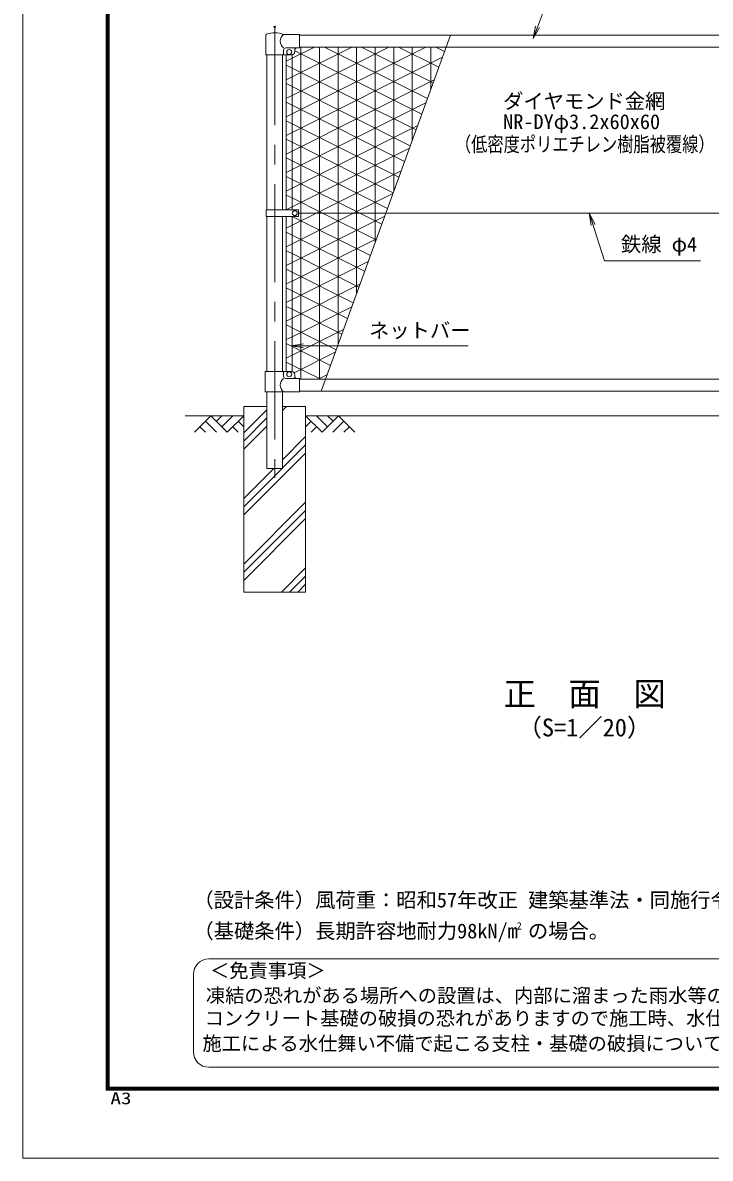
# Model space of a CAD drawing. Units: millimetres, scale not verified. Extents: x -4200 to 4200, y -2970 to 2970.
# Drawn here: x -4200 to -1976, y -2970 to 701 of the extents above; entities that cross this region are included whole.
import ezdxf
from ezdxf.enums import TextEntityAlignment as Align

# ---------------------------------------------------------------- set-up
doc = ezdxf.new("R2010")
doc.units = ezdxf.units.MM
doc.header["$LTSCALE"] = 10
doc.header["$PDMODE"] = 32
doc.header["$PDSIZE"] = 5
doc.linetypes.add('USER1', pattern=[50.8, 31.75, -6.35, 6.35, -6.35])
for name, color, linetype, lineweight in [('0-0_D-BMK', 2, 'USER1', 13), ('0-1_D-STR1', 1, 'Continuous', 18), ('0-3_0', 7, 'Continuous', 18), ('0-4_Defpoints', 253, 'Continuous', 18), ('0-5_D-TTL-TXT', 7, 'Continuous', 18), ('0-6_D-BGD', 7, 'Continuous', 18), ('0-7_D-STR4', 7, 'Continuous', 18), ('0-8_D-DCR-HCH', 7, 'Continuous', 13), ('0-9_D-STR3', 3, 'Continuous', 13), ('0-A_D-STR-TXT', 7, 'Continuous', 13), ('0-C_D-TTL', 7, 'Continuous', 18)]:
    doc.layers.add(name, color=color, linetype=linetype, lineweight=lineweight)
doc.styles.add('ＭＳ ゴシック', font='')
doc.styles.get('ＭＳ ゴシック').set_extended_font_data('MS Gothic')

# ---------------------------------------------------------------- blocks, each defined once
blk = doc.blocks.new('_Open')
at = {"layer": '0-3_0'}
blk.add_line((-10, 1.667), (0, 0), dxfattribs=at)
blk.add_lwpolyline([(-10, -1.667), (0, 0), (-10, 0)], dxfattribs=at)

msp = doc.modelspace()

# ---------------------------------------------------------------- linework, layer by layer
at = {"layer": '0-0_D-BMK'}
msp.add_line((-3384.97, 687.14), (-3384.97, -769.93), dxfattribs=at)
at = {"layer": '0-1_D-STR1'}
for p, q in [((-3304.97, 660.07), (-1464.97, 660.07)), ((-3410.37, 597.07), (-3410.37, 95.57)), ((-3359.57, 597.07), (-3359.57, 95.57)), ((-3304.97, 622.07), (-1464.97, 622.07)), ((-3410.37, 74.58), (-3410.37, -426.93)), ((-3359.57, 74.58), (-3359.57, -426.93)), ((-3304.97, -451.93), (-1464.97, -451.93)), ((-3410.37, -492.93), (-3410.37, -739.93)), ((-3359.57, -492.93), (-3359.57, -739.93)), ((-3304.97, -489.93), (-1464.97, -489.93)), ((-3359.57, -739.93), (-3410.37, -739.93))]:
    msp.add_line(p, q, dxfattribs=at)
at = {"layer": '0-3_0'}
for p, q in [((-3328.47, 585.84), (-3256, 622.07)), ((-3328.47, 525.84), (-3136, 622.07)), ((-3328.47, 465.84), (-3016, 622.07)), ((-3328.47, 405.84), (-2896, 622.07)), ((-3328.47, 345.84), (-2842.31, 588.92)), ((-2909.34, 404.74), (-3319.97, 610.06)), ((-3300, 85.07), (-3300, 622.07)), ((-3240, 85.07), (-3240, 622.07)), ((-2890.87, 455.5), (-3224, 622.07)), ((-3180, 85.07), (-3180, 622.07)), ((-3120, 85.07), (-3120, 622.07)), ((-2872.39, 506.27), (-3104.01, 622.07)), ((-3060, 85.07), (-3060, 622.07)), ((-3000, 155.66), (-3000, 622.07)), ((-2853.91, 557.03), (-2984.01, 622.07)), ((-2940, 320.51), (-2940, 622.07)), ((-2880, 485.36), (-2880, 622.07)), ((-2835.44, 607.79), (-2864.01, 622.07)), ((-3347.47, 576.34), (-3328.47, 585.84)), ((-3328.47, 554.31), (-3347.47, 563.81)), ((-2927.82, 353.98), (-3328.47, 554.31)), ((-3347.47, 516.34), (-3328.47, 525.84)), ((-3328.47, 285.84), (-2869, 515.57)), ((-3328.47, 494.31), (-3347.47, 503.81)), ((-2946.29, 303.22), (-3328.47, 494.31)), ((-3347.47, 456.34), (-3328.47, 465.84)), ((-3328.47, 434.31), (-3347.47, 443.81)), ((-3328.47, 225.84), (-2895.7, 442.22)), ((-3347.47, 396.34), (-3328.47, 405.84)), ((-2964.77, 252.46), (-3328.47, 434.31)), ((-3328.47, 374.31), (-3347.47, 383.81)), ((-2983.25, 201.69), (-3328.47, 374.31)), ((-3328.47, 165.84), (-2922.4, 368.88)), ((-3347.47, 336.34), (-3328.47, 345.84)), ((-3328.47, 314.31), (-3347.47, 323.81)), ((-3001.72, 150.93), (-3328.47, 314.31)), ((-3328.47, 105.84), (-2949.09, 295.53)), ((-3347.47, 276.34), (-3328.47, 285.84)), ((-3328.47, 254.31), (-3347.47, 263.81)), ((-3347.47, 216.34), (-3328.47, 225.84)), ((-3020.2, 100.17), (-3328.47, 254.31)), ((-3250, 85.07), (-2975.79, 222.18)), ((-3328.47, 194.31), (-3347.47, 203.81)), ((-3110.01, 85.07), (-3328.47, 194.31)), ((-3347.47, 156.34), (-3328.47, 165.84)), ((-3130, 85.07), (-3002.49, 148.83)), ((-3328.47, 134.31), (-3347.47, 143.81)), ((-3230, 85.07), (-3328.47, 134.31)), ((-3347.47, 96.34), (-3328.47, 105.84)), ((-3328.47, 45.84), (-3250, 85.07)), ((-3328.47, -14.16), (-3130, 85.07)), ((-3328.47, -74.16), (-3029.18, 75.48)), ((-3300, -451.93), (-3300, 85.07)), ((-3240, -451.93), (-3240, 85.07)), ((-3057.15, -1.35), (-3230, 85.07)), ((-3180, -338.88), (-3180, 85.07)), ((-3120, -174.04), (-3120, 85.07)), ((-3038.67, 49.41), (-3110.01, 85.07)), ((-3060, -9.19), (-3060, 85.07)), ((-3347.47, 36.34), (-3328.47, 45.84)), ((-3328.47, 14.31), (-3347.47, 23.81)), ((-3094.1, -102.88), (-3328.47, 14.31)), ((-3328.47, -134.16), (-3055.88, 2.13)), ((-3347.47, -23.66), (-3328.47, -14.16)), ((-3328.47, -45.69), (-3347.47, -36.19)), ((-3112.58, -153.64), (-3328.47, -45.69)), ((-3328.47, -194.16), (-3082.58, -71.22)), ((-3347.47, -83.66), (-3328.47, -74.16)), ((-3328.47, -105.69), (-3347.47, -96.19)), ((-3131.05, -204.4), (-3328.47, -105.69)), ((-3347.47, -143.66), (-3328.47, -134.16)), ((-3328.47, -254.16), (-3109.27, -144.56)), ((-3328.47, -165.69), (-3347.47, -156.19)), ((-3149.53, -255.16), (-3328.47, -165.69)), ((-3347.47, -203.66), (-3328.47, -194.16)), ((-3328.47, -225.69), (-3347.47, -216.19)), ((-3328.47, -314.16), (-3135.97, -217.91)), ((-3347.47, -263.66), (-3328.47, -254.16)), ((-3168, -305.93), (-3328.47, -225.69)), ((-3328.47, -285.69), (-3347.47, -276.19)), ((-3186.48, -356.69), (-3328.47, -285.69)), ((-3328.47, -374.16), (-3162.67, -291.26)), ((-3347.47, -323.66), (-3328.47, -314.16)), ((-3328.47, -345.69), (-3347.47, -336.19)), ((-3204.96, -407.45), (-3328.47, -345.69)), ((-3322.01, -430.93), (-3189.36, -364.61)), ((-3347.47, -383.66), (-3328.47, -374.16)), ((-3244, -451.93), (-3216.06, -437.96))]:
    msp.add_line(p, q, dxfattribs=at)
for points in [[(-3075.62, -52.12), (-3328.47, 74.31), (-3329.01, 74.58)], [(-3236.01, -451.93), (-3328.47, -405.69), (-3347.47, -396.19)]]:
    msp.add_lwpolyline(points, dxfattribs=at)
at = {"layer": '0-4_Defpoints'}
msp.add_line((-3234.97, -489.93), (-2816.41, 660.07), dxfattribs=at)
msp.add_point((-3384.97, 687.14), dxfattribs=at)
at = {"layer": '0-5_D-TTL-TXT', "color": 2}
for p, q in [((-1152.19, -2325.7), (-3597.74, -2325.7)), ((-3647.74, -2375.7), (-3647.74, -2625.7)), ((-3597.74, -2675.7), (-1152.19, -2675.7))]:
    msp.add_line(p, q, dxfattribs=at)
for centre, start, end in [((-3597.74, -2375.7), 90, 180), ((-3597.74, -2625.7), 180, 270)]:
    msp.add_arc(centre, 50, start, end, dxfattribs=at)
at = {"layer": '0-6_D-BGD'}
for p, q in [((-3484.97, -569.93), (-3674.97, -569.93)), ((-1484.97, -569.93), (-3284.97, -569.93))]:
    msp.add_line(p, q, dxfattribs=at)
at = {"layer": '0-7_D-STR4'}
for p, q in [((-3484.97, -539.93), (-3484.97, -1139.93)), ((-3410.37, -539.93), (-3484.97, -539.93)), ((-3284.97, -539.93), (-3359.57, -539.93)), ((-3284.97, -539.93), (-3284.97, -1139.93)), ((-3284.97, -1139.93), (-3484.97, -1139.93))]:
    msp.add_line(p, q, dxfattribs=at)
at = {"layer": '0-8_D-DCR-HCH'}
for p, q in [((-3484.97, -625.03), (-3410.37, -550.43)), ((-3359.57, -552.66), (-3346.84, -539.93)), ((-3591.4, -569.93), (-3644.61, -623.14)), ((-3591.4, -569.93), (-3538.19, -623.14)), ((-3573.66, -587.66), (-3555.92, -569.93)), ((-3555.92, -605.4), (-3520.45, -569.93)), ((-3538.19, -623.14), (-3484.97, -569.93)), ((-3484.97, -651.54), (-3410.37, -576.94)), ((-3231.76, -623.14), (-3284.97, -569.93)), ((-3214.03, -605.4), (-3249.5, -569.93)), ((-3178.55, -569.93), (-3231.76, -623.14)), ((-3196.2, -587.76), (-3214.03, -569.93)), ((-3178.55, -569.93), (-3125.34, -623.14)), ((-3626.87, -605.4), (-3609.05, -623.14)), ((-3609.14, -587.66), (-3573.5, -623.14)), ((-3520.45, -605.4), (-3502.63, -623.14)), ((-3502.71, -587.66), (-3484.97, -605.32)), ((-3484.97, -678.06), (-3410.37, -603.46)), ((-3267.24, -587.66), (-3284.97, -605.32)), ((-3249.5, -605.4), (-3267.32, -623.14)), ((-3160.81, -587.66), (-3196.45, -623.14)), ((-3143.08, -605.4), (-3160.89, -623.14)), ((-3359.57, -711.76), (-3284.97, -637.16)), ((-3484.97, -890.19), (-3284.97, -690.19)), ((-3359.57, -738.28), (-3284.97, -663.68)), ((-3484.97, -863.68), (-3361.22, -739.93)), ((-3484.97, -837.16), (-3387.74, -739.93)), ((-3484.97, -1049.29), (-3284.97, -849.29)), ((-3484.97, -1075.81), (-3284.97, -875.81)), ((-3484.97, -1102.32), (-3284.97, -902.32)), ((-3363.48, -1139.93), (-3284.97, -1061.42)), ((-3336.96, -1139.93), (-3284.97, -1087.94)), ((-3310.44, -1139.93), (-3284.97, -1114.46))]:
    msp.add_line(p, q, dxfattribs=at)
at = {"layer": '0-9_D-STR3'}
for p, q in [((-3413.52, 597.07), (-3413.52, 660.77)), ((-3304.97, 663.07), (-3356.42, 663.07)), ((-3304.97, 663.07), (-3304.97, 619.07)), ((-3413.52, 597.07), (-3356.42, 597.07)), ((-3356.42, 597.07), (-3356.42, 612.07)), ((-3356.42, 597.07), (-3329.97, 597.07)), ((-3304.97, 619.07), (-3349.42, 619.07)), ((-3347.47, 597.07), (-3347.47, 95.57)), ((-3328.47, 597.07), (-3328.47, 95.57)), ((-3319.97, 612.07), (-3319.97, 607.07)), ((-3412.47, 74.58), (-3412.47, 95.57)), ((-3307.98, 95.57), (-3412.47, 95.57)), ((-3307.98, 74.58), (-3412.47, 74.58)), ((-3347.47, 74.58), (-3347.47, -426.93)), ((-3328.47, 74.58), (-3328.47, -427.04)), ((-3307.98, 74.58), (-3307.98, 95.57)), ((-3307.98, 85.07), (-1467.47, 85.07)), ((-3415.92, -426.93), (-3329.97, -426.93)), ((-3415.92, -492.93), (-3415.92, -426.93)), ((-3356.42, -426.93), (-3356.42, -441.93)), ((-3319.97, -436.93), (-3319.97, -441.93)), ((-3304.97, -448.93), (-3349.42, -448.93)), ((-3304.97, -448.93), (-3304.97, -492.93)), ((-3304.97, -492.93), (-3415.92, -492.93))]:
    msp.add_line(p, q, dxfattribs=at)
for centre in [(-3337.97, 606.07), (-3319.98, 85.07), (-3337.97, -435.93)]:
    msp.add_circle(centre, 8, dxfattribs=at)
for centre, radius, start, end in [((-3410.22, 660.77), 3.3, 109.22051, 180), ((-3384.97, 588.34), 80, 69.0916, 109.22051), ((-3338.23, 641.07), 28.55, 129.59418, 230.40582), ((-3349.42, 612.07), 7, 90, 180), ((-3329.97, 607.07), 10, 270, 0), ((-3312.97, 612.07), 7, 90, 180), ((-3329.97, -436.93), 10, 0, 90), ((-3338.23, -470.93), 28.55, 129.59418, 230.40582), ((-3349.42, -441.93), 7, 180, 270), ((-3312.97, -441.93), 7, 180, 270)]:
    msp.add_arc(centre, radius, start, end, dxfattribs=at)
at = {"layer": '0-A_D-STR-TXT'}
msp.add_line((-2759.1, -344.02), (-3330.22, -344.02), dxfattribs=at)
for points in [[(-1953.16, 808.07), (-2489.46, 808.07), (-2548.1, 651.51)], [(-2007.31, -68.55), (-2318.64, -68.55), (-2366.73, 83.17)]]:
    msp.add_lwpolyline(points, dxfattribs=at)
at = {"layer": '0-C_D-TTL', "color": 2}
msp.add_lwpolyline([(-4200, 2970.07), (4200, 2970.07), (4200, -2969.93), (-4200, -2969.93)], close=True, dxfattribs=at)
at = {"layer": '0-C_D-TTL'}
for points in [[(-3930, 2750.07), (3930, 2750.07), (3930, -2749.93), (-3930, -2749.93)], [(-3927.5, 2747.57), (3927.5, 2747.57), (3927.5, -2747.43), (-3927.5, -2747.43)], [(-3925, 2745.07), (3925, 2745.07), (3925, -2744.93), (-3925, -2744.93)], [(-3922.5, 2742.57), (3922.5, 2742.57), (3922.5, -2742.43), (-3922.5, -2742.43)], [(-3920, 2740.07), (3920, 2740.07), (3920, -2739.93), (-3920, -2739.93)]]:
    msp.add_lwpolyline(points, close=True, dxfattribs=at)

# ---------------------------------------------------------------- block references
at = {"layer": '0-A_D-STR-TXT', "xscale": 4, "yscale": 4}
for p, rotation in [((-2548.8, 649.64), 249.46512), ((-2367.34, 85.07), 107.58773), ((-3332.22, -344.02), 180)]:
    msp.add_blockref('_Open', p, dxfattribs=dict(at, rotation=rotation))

# ---------------------------------------------------------------- texts
at = {"layer": '0-5_D-TTL-TXT', "style": 'ＭＳ ゴシック'}
for s, height, p in [('正\u3000面\u3000図', 76.98, (-2644.87, -1530.32)), ('（S=1／20）', 57.7, (-2599.39, -1623.51)), ('（設計条件）風荷重：昭和57年改正 建築基準法・同施行令に基づく風圧力に準拠。', 48.09, (-3647.74, -2173.53)), ('（基礎条件）長期許容地耐力98kN/m の場合。', 48.09, (-3647.74, -2273.53)), ('2', 24.05, (-2602.26, -2237.72)), ('＜免責事項＞ \u3000\u3000', 45.67, (-3594.03, -2399.88)), ('凍結の恐れがある場所への設置は、内部に溜まった雨水等の凍結融解により支柱の破損や', 45.67, (-3607.55, -2480.38)), ('コンクリート基礎の破損の恐れがありますので施工時、水仕舞いを行ってください。', 45.67, (-3611.66, -2553.8)), ('施工による水仕舞い不備で起こる支柱・基礎の破損について当社は責任を負いかねます。 ', 45.67, (-3618.66, -2635.3))]:
    msp.add_text(s, height=height, dxfattribs=at).set_placement(p, align=Align.BOTTOM_LEFT)
at = {"layer": '0-A_D-STR-TXT', "style": 'ＭＳ ゴシック'}
for s, p in [('ダイヤモンド金網', (-2646.12, 408.83)), ('NR-DYφ3.2x60x60', (-2646.12, 342.38)), ('鉄線 φ4', (-2264.92, -53.68)), ('ネットバー', (-3079.66, -332.07))]:
    msp.add_text(s, height=48.09, dxfattribs=at).set_placement(p, align=Align.BOTTOM_LEFT)
at = {"layer": '0-A_D-STR-TXT', "style": 'ＭＳ ゴシック', "width": 0.8}
msp.add_text('（低密度ポリエチレン樹脂被覆線）', height=48.11, dxfattribs=at).set_placement((-2802.06, 269.59), align=Align.BOTTOM_LEFT)
at = {"layer": '0-C_D-TTL', "style": 'ＭＳ ゴシック', "width": 1.3}
msp.add_text('A3', height=38.48, dxfattribs=at).set_placement((-3916.09, -2806.74), align=Align.BOTTOM_LEFT)

doc.saveas('drawing.dxf')
